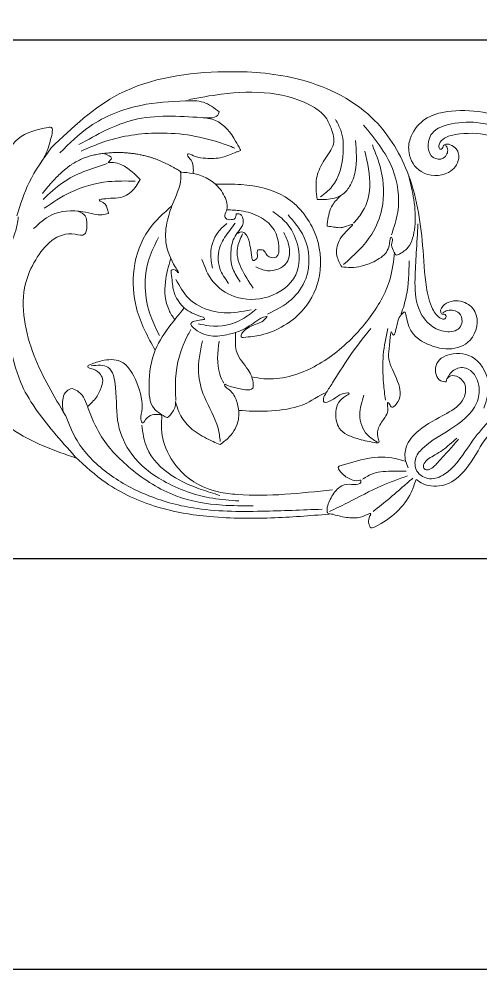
# Model space of a CAD drawing. Header units: millimetres. Extents: x 1310 to 1640, y -336 to -116.
# Drawn here: x 1406.5 to 1475, y -336.5 to -195.4 of the extents above; entities that cross this region are included whole.
import ezdxf

# ---------------------------------------------------------------- set-up
doc = ezdxf.new("R2010")
doc.units = ezdxf.units.MM
doc.layers.add('0.15', color=7, linetype='Continuous', lineweight=15)

# ---------------------------------------------------------------- blocks, each defined once
blk = doc.blocks.new('4е4')
at = {"layer": '0.15', "color": 7, "ltscale": 1000}
for points, knots in [([(310157.828559178, -93227.74737686939), (310161.0160349892, -93224.70980193415), (310168.1418146521, -93217.91913402591), (310181.9214075707, -93216.00072656515), (310194.9170250072, -93216.850390394), (310205.441123164, -93221.70406628399), (310211.5679454422, -93231.51295657149), (310213.0338224644, -93240.55903442144), (310213.2959852276, -93247.46745326363), (310214.122405283, -93251.26718989167), (310215.2407996118, -93252.87018289826), (310216.22711338, -93253.2329586738), (310216.5623346012, -93252.81937743608), (310216.3544097863, -93252.29144508448), (310215.8222559028, -93252.50764300271), (310215.5213289657, -93251.78006899056), (310216.5456977572, -93250.39245738725), (310218.9432362547, -93250.20097054214), (310221.6506382931, -93252.31710126229), (310220.7409470067, -93256.63524546773), (310216.7982566199, -93257.95608528845), (310212.7291135074, -93256.66211171325), (310210.8148107646, -93254.94414036589), (310210.4472793121, -93251.95285714733), (310209.5714772451, -93252.62346630746), (310209.3041638753, -93253.32350452569), (310208.7553570219, -93256.1189399355), (310208.3038584044, -93254.6706667177), (310208.0650274619, -93257.49473623968), (310207.6012554654, -93259.24069319795), (310209.6424209801, -93262.5746324282), (310209.891389231, -93265.11597118866), (310208.4085145743, -93266.4332487737), (310208.1603522296, -93265.83618214003), (310207.6795121866, -93265.23559749337), (310207.9270822372, -93266.67924839178), (310207.5532358029, -93267.66589061533), (310206.384277182, -93269.01561476213), (310206.1602755334, -93270.3338360018), (310206.7118832868, -93271.62760793832), (310204.9367189214, -93271.28366456275), (310203.3140409187, -93270.97222204493), (310200.4103420094, -93269.85718300777), (310199.9450628589, -93266.78612902192), (310200.3609607777, -93265.18432327198), (310202.3208648986, -93264.1104326553), (310201.4605348163, -93264.04844401138), (310200.5823101233, -93264.41618971627), (310199.692034525, -93265.10363222675), (310198.2484001452, -93265.8008950358), (310198.2182462146, -93264.68374978892), (310199.0962408562, -93263.71627222384), (310196.33829908, -93265.34548452213), (310194.4669147809, -93266.32490261334), (310189.9697314332, -93266.9470561451), (310187.0915329291, -93266.78230513596), (310185.7023989401, -93266.69678271718)], [0, 0, 0, 0, 9.011053347672473, 20.14471151905713, 27.5123862597911, 36.31909364255684, 42.99154866145584, 50.79164918066089, 55.16939255507906, 57.46470885121309, 58.79938605349516, 59.10748880089675, 59.42271808548432, 59.67011533736409, 60.04698633646217, 60.21869925012285, 61.11088812247194, 63.03994009539402, 64.63833680996402, 67.63769472217646, 69.98041723659988, 72.56158644657087, 75.91363369768644, 76.38761451900915, 76.47442807797826, 77.99212563746697, 79.01602930363009, 79.33890424391888, 79.881847839514, 82.41042167493995, 84.98002711026383, 87.04255385669195, 87.5834822082656, 87.94452543983357, 88.20043127945706, 88.80250186812287, 89.60537237907285, 90.90285521283147, 92.14248740931873, 92.5847043777424, 93.02115403825455, 94.88571535792589, 97.0270192170054, 98.48421244448907, 100.7310519384251, 101.1096639379662, 101.2810960958656, 102.1104922416964, 103.2206298450552, 103.9203540930904, 104.4782777525721, 104.956303712279, 105.867311762305, 108.2388979101695, 111.399034565821, 114.3612496871312, 114.3612496871312, 114.3612496871312, 114.3612496871312]), ([(310178.2822191004, -93220.55092632068), (310179.8805203139, -93220.25158100402), (310186.1141434243, -93219.08408775048), (310193.9870087331, -93219.35071779726), (310198.7714866602, -93223.06145655405), (310199.7024133727, -93225.54645567077), (310200.118696771, -93227.25098784702), (310198.1019692378, -93229.84910288591), (310196.9717044147, -93232.39605853164), (310197.2229067074, -93234.3054521575), (310197.3715595449, -93235.3771265)], [0, 0, 0, 0, 3.359594478817038, 13.10294055273278, 14.86494058104753, 16.12506015404528, 18.06793837244437, 19.75738601201963, 21.48855014339746, 23.69873711180508, 23.69873711180508, 23.69873711180508, 23.69873711180508]), ([(310225.4200545332, -93223.48946898202), (310224.6918334638, -93223.20947121781), (310222.3045346115, -93222.29156542063), (310218.0907204577, -93221.9921500771), (310213.2501770589, -93222.83283055716), (310211.0362698665, -93225.9745183646), (310210.76389434, -93228.82856886528), (310212.5443797299, -93231.93303825213), (310216.7493542868, -93232.06553835025), (310218.6109167353, -93229.71101044523), (310218.1884158071, -93227.53240008096), (310216.1017002241, -93226.80648267991), (310215.9773788967, -93227.91368265622), (310215.4350045052, -93227.91933101088), (310215.3532907155, -93227.10441950987), (310216.3135803472, -93225.99294133445), (310219.2772931563, -93225.43647021556), (310222.5437531896, -93225.53245295622), (310224.5619869463, -93226.63771013601), (310225.1529014041, -93226.9863477236)], [0, 0, 0, 0, 2.33121170916985, 7.642320817486427, 12.6252883605454, 16.1053551182584, 18.36366766946142, 21.9236023993445, 26.20756599183468, 29.06588068638411, 30.8224358258756, 32.50379085270036, 33.09267144552026, 33.3242144124309, 33.84884081275853, 34.94063975709526, 37.57681470828194, 42.41952841440655, 44.45829481847704, 44.45829481847704, 44.45829481847704, 44.45829481847704]), ([(310180.1762238223, -93223.2159355576), (310180.8948960415, -93223.28778135988), (310183.0668782301, -93223.50491484396), (310184.8602511437, -93225.97250629503), (310185.7027824369, -93227.50263441344), (310186.030048295, -93228.13636567742), (310185.6335825792, -93228.23196807884), (310184.837507832, -93228.52942042293), (310183.1859354905, -93229.3130785202), (310181.1259328577, -93229.28446532226), (310179.3629929131, -93229.17274150664), (310178.5991879329, -93228.64441064645), (310178.1448370835, -93228.6041068858), (310178.0679763508, -93228.99521346092), (310178.9320921736, -93229.57261451257), (310178.9978696845, -93230.67665461895), (310178.955647566, -93231.44415151449), (310178.9506218159, -93231.52112650785)], [0, 0, 0, 0, 1.474820817205277, 4.457226062800717, 5.447849264007936, 5.545407636707789, 5.732775548550356, 6.058019441324801, 7.558215777760068, 9.262700974922044, 10.38397387840135, 11.13221623923492, 11.16309986007728, 11.28056071611148, 11.73653421581645, 13.14569380612743, 13.30438715414427, 13.30438715414427, 13.30438715414427, 13.30438715414427]), ([(310216.4275621247, -93227.33447013264), (310216.5372650699, -93227.49826979436), (310216.936860709, -93228.09491403538), (310216.2337655299, -93229.58288778574), (310214.3320947686, -93229.3566885997), (310213.6006345034, -93227.52831338785), (310214.2354414467, -93224.97739615738), (310217.715511715, -93223.92354179994), (310221.4715356342, -93223.76884075651), (310224.0611381711, -93224.59660596383), (310225.2868722954, -93225.05806296982)], [0, 0, 0, 0, 0.5776625900962081, 2.10414999644232, 3.618807620321895, 5.15537143896725, 7.442155274210329, 10.65822207609546, 14.92689454662703, 18.80759074264055, 18.80759074264055, 18.80759074264055, 18.80759074264055]), ([(310156.5732864566, -93234.4862361079), (310158.252609028, -93232.38814833532), (310160.8991203867, -93229.44932715733), (310167.1821832485, -93228.1084707793), (310172.4243495171, -93228.65511206076), (310175.955853123, -93230.51143277598), (310177.206284743, -93231.33742424783)], [0, 0, 0, 0, 5.297661850583742, 7.763517717481145, 13.03788556268, 16.15226758534913, 16.15226758534913, 16.15226758534913, 16.15226758538424]), ([(310175.7989258316, -93236.31264182973), (310174.548911936, -93237.42487261443), (310171.7406958583, -93239.92355233546), (310169.7595895251, -93245.53097174161), (310170.2011924143, -93251.97914762852), (310172.1936559683, -93255.75419099252), (310173.3032944261, -93257.7708555665)], [0, 0, 0, 0, 3.454741054071466, 7.761241220786127, 11.84715882984383, 16.59721567132755, 16.59721567132755, 16.59721567132755, 16.59721567132755]), ([(310188.5387770013, -93242.8754455913), (310188.8448240621, -93242.8294967735), (310189.4471463434, -93242.73906624729), (310189.7712352385, -93243.56223023955), (310190.3795441737, -93244.05761619694), (310191.7041809215, -93244.06770042617), (310191.711946608, -93241.71416979919), (310191.0770400962, -93239.56387251419), (310188.7761488451, -93237.73747837897), (310186.3205495343, -93236.98108843969), (310184.6421119397, -93236.9313230694), (310183.9285963339, -93236.92275675143)], [0, 0, 0, 0, 0.5726419603683045, 1.126999915877042, 1.585147880293115, 2.201509199664814, 3.38662723722802, 5.330467097057896, 7.130853011313053, 9.145260896657511, 10.62903668356122, 10.62903668356122, 10.62903668356122, 10.62903668356122]), ([(310175.6008426799, -93244.19970484202), (310175.2737880041, -93245.31876850214), (310174.5516226643, -93247.78975897525), (310174.8240485878, -93251.12462468153), (310175.8890056597, -93252.76239514152), (310176.2157327693, -93253.20536743863)], [0, 0, 0, 0, 2.438367782556437, 5.384129406878124, 6.526555277773038, 6.526555277773038, 6.526555277773038, 6.526555277773038]), ([(310182.932548147, -93271.76604374986), (310183.4081953879, -93271.41340066971), (310184.6736042035, -93270.47523132073), (310185.8334696504, -93268.35500703247), (310185.7016078155, -93266.02352386703), (310185.0851983567, -93264.42312249831), (310184.2486682617, -93263.50511651211), (310183.6085197488, -93263.18340346981), (310183.5749028515, -93262.73216658492), (310184.2339990363, -93263.10530739078), (310185.0505104139, -93263.24445683604), (310186.3133837311, -93263.65021762905), (310187.8670407985, -93263.67303433955), (310187.8882258817, -93262.1803084424), (310187.135097451, -93260.37890094881), (310185.1313136184, -93258.43708651506), (310185.2034174949, -93256.30317074967), (310185.2412387512, -93255.31967218818), (310185.2492789894, -93255.11255749121)], [0, 0, 0, 0, 1.234204060276239, 3.283468427122812, 4.690148394527994, 6.007477092431236, 6.75617335464312, 7.292926890287992, 7.356076873729682, 7.551577372013644, 8.286308258688356, 9.594378575194861, 10.36934138458305, 10.74521055468503, 12.35074900840559, 14.5210780882081, 16.14081468083207, 16.57514000998473, 16.57514000998473, 16.57514000998473, 16.57514000998473]), ([(310222.1005741674, -93266.3368680798), (310222.4568790477, -93265.26987712026), (310223.3084426288, -93262.71978394776), (310221.2623300084, -93258.53398403474), (310217.4262907654, -93257.8857765702), (310214.4737670844, -93259.56276157922), (310215.1039114058, -93262.34253280221), (310216.2009495787, -93262.42780499066), (310216.4860233371, -93262.44533894701)], [0, 0, 0, 0, 2.352344612641599, 5.622070067487884, 8.323889021717534, 10.20661103917811, 11.84385853354785, 12.41222638969936, 12.41222638969936, 12.41222638969936, 12.41222638969936]), ([(310224.1821580017, -93265.42019597373), (310224.7324374925, -93265.1737536745), (310226.4256520619, -93264.4154486702), (310229.4489281755, -93263.85115733543), (310232.9112569876, -93264.07117827215), (310234.898130601, -93266.21941901078), (310235.1805984968, -93268.2261779087), (310234.6404142027, -93269.98283659392), (310233.7223566422, -93270.15253065985), (310233.3636949843, -93270.20070058636), (310233.0767324406, -93270.21281098512), (310232.637017581, -93270.20292939655), (310232.2095999256, -93269.94090341053), (310232.02355492, -93269.59346603577), (310232.9665548323, -93269.3597794714), (310234.282748895, -93267.52047731612), (310231.3356544111, -93266.05921827712), (310228.5167032569, -93265.90817006562), (310224.9761490641, -93266.36599400848), (310221.9252502512, -93269.10812489757), (310219.4103027839, -93272.58607920409), (310217.2880036925, -93275.87398594535), (310214.0826096527, -93277.21125180715), (310211.8634873102, -93275.95334049255), (310211.7494173571, -93273.58839232479), (310213.8171307527, -93271.41465014264), (310217.2824719012, -93269.50879021377), (310221.0444097847, -93266.71726401373), (310221.6645380257, -93262.82558971645), (310220.0677563144, -93260.01754490637), (310217.4231157813, -93260.50194156474), (310216.8220417463, -93261.59546411237), (310216.5207236259, -93262.14364643204)], [0, 0, 0, 0, 1.25480163884941, 3.861035078389103, 6.423822322837287, 8.037921776243694, 9.492630812407338, 10.60987201554602, 11.33308899039126, 11.33308899039126, 11.33308899039126, 11.9057379116532, 12.21701183289383, 12.4176292189173, 12.51674062696509, 14.0555659280819, 16.31101329983564, 17.6588130687829, 20.53610152343886, 23.21044248888621, 25.96772829453244, 29.56742739199964, 31.16137562256332, 32.68867068708352, 34.06250041173631, 35.44996643249089, 38.66145130210211, 42.55829048178953, 44.37395512841184, 46.63148985752291, 47.88370619719944, 49.1424485796994, 49.1424485796994, 49.1424485796994, 49.1424485796994]), ([(310216.486023337, -93262.44533894701), (310216.4911740293, -93262.1368914509), (310216.989671407, -93261.39698848863), (310218.1984595647, -93261.53744861211), (310219.5610780292, -93262.67697819926), (310219.2889961745, -93265.5377950998), (310216.090806659, -93267.49053795701), (310212.7739099155, -93269.07096114678), (310210.4028597941, -93271.70231347565), (310210.2939930772, -93273.90762893522), (310210.7041273243, -93274.88790915698), (310210.8489676933, -93275.23409860618)], [0.001887918615866931, 0.001887918615866931, 0.001887918615866931, 0.001887918615866931, 0.5617965826417225, 1.45896501629552, 2.606759593949485, 4.166575618832806, 6.50851072817159, 9.92402116671084, 12.02901175811607, 13.4593346874333, 14.24023661599081, 14.24023661599081, 14.24023661599081, 14.24023661599081]), ([(310176.3277117409, -93265.36412747328), (310176.4670319029, -93265.88503459531), (310176.8290356288, -93267.23853803826), (310178.2449843599, -93269.20725014324), (310180.1705560073, -93270.50948620592), (310181.8106364902, -93271.268876123), (310182.5848836902, -93271.62895832064), (310182.932548147, -93271.76604374989)], [0, 0, 0, 0, 1.121211683406573, 2.913309896445175, 4.907799729552803, 5.90828674681691, 6.688537276996086, 6.688537276996086, 6.688537276996086, 6.688537276996086])]:
    blk.add_open_spline(points, degree=3, knots=knots, dxfattribs=at)
for points in [[(310159.1508244398, -93228.45967024799), (310163.5832183792, -93224.54891893933), (310171.1669832787, -93221.39950764821), (310177.8157835394, -93220.74189967611), (310180.4691068338, -93220.94180994622), (310182.8148924983, -93222.37448248341)], [(310161.9969606389, -93227.23701520586), (310170.1321578847, -93223.55638945028), (310180.1762238223, -93223.21593555757)], [(310197.8298049169, -93234.99042704461), (310199.5416736701, -93233.46955567085), (310201.1945052472, -93228.405304017), (310200.8373512673, -93225.07215401567), (310200.0870348174, -93223.52468468154)], [(310150.3821289858, -93233.12580363105), (310150.8923190497, -93230.06661262152), (310152.9573641006, -93226.37598603284), (310157.4274413438, -93224.6763763654)], [(310157.4274413438, -93224.6763763654), (310157.742096931, -93224.64190540877), (310157.7839672685, -93226.48376096827), (310156.6778951446, -93229.3994749566), (310155.9315896715, -93230.52796849496)], [(310208.3744307405, -93240.6382379489), (310209.3018587185, -93237.23955057324), (310208.5052755456, -93230.77560785304), (310204.2370133296, -93224.32709194989)], [(310162.3377851869, -93228.18634960726), (310165.5385631456, -93226.88826274952), (310173.2391462871, -93225.52059562744), (310182.8414801627, -93226.91145617097), (310185.1376494772, -93227.74599377545)], [(310157.8493111924, -93227.72760079925), (310154.6074741058, -93232.8665267134), (310152.7614109205, -93237.82513126866)], [(310197.3715595449, -93235.37712650003), (310198.7199682945, -93235.36524550211), (310200.9972959572, -93234.69582803558), (310202.1581510672, -93233.44625585758), (310202.9961858746, -93231.24511504946), (310203.020051967, -93226.59579157732)], [(310201.2522863131, -93245.05137153297), (310205.4546027473, -93240.50280113473), (310206.9453961179, -93236.76302151532), (310206.8061772453, -93230.95264387723), (310205.5557196126, -93227.2820189548)], [(310165.7916693364, -93228.61457676916), (310166.8066063201, -93229.25154472403), (310166.3108615228, -93229.88840628705)], [(310202.7434983872, -93238.90383814932), (310204.150132379, -93237.08453766022), (310205.1430874355, -93233.52849675102), (310204.4446902041, -93228.20071250586)], [(310156.6968039526, -93235.36928839209), (310159.567434299, -93232.8811023957), (310166.1982303147, -93230.03735486513)], [(310166.3108615228, -93229.88840628705), (310167.1331949534, -93229.89830072831), (310171.0926634294, -93232.40957375431)], [(310177.0809591144, -93231.33012213079), (310177.1259697274, -93231.82250357307), (310176.0653940757, -93235.64367295122), (310175.1306387885, -93238.44667240653), (310174.9078885925, -93241.73907433257), (310176.2879349202, -93245.38746336017), (310176.7778178701, -93246.18827475088)], [(310177.0809591144, -93231.33012213079), (310178.934768312, -93231.51811651465), (310182.5619956591, -93233.39774117786), (310183.8248050415, -93235.49227736083), (310183.884888976, -93237.05708856513), (310183.6525086022, -93237.92343733019), (310183.9589994736, -93238.28261618699), (310184.3923574678, -93238.37773049327), (310185.1535602055, -93238.16643629612), (310185.3331839539, -93237.51138172818)], [(310208.7753392231, -93243.22281495367), (310208.9283753071, -93243.45006792703), (310209.041843922, -93243.59763341116), (310209.5530807442, -93243.4841133163), (310210.8248922491, -93242.50796817084), (310211.8295710001, -93239.45356479417), (310211.6890960174, -93235.35747889768), (310210.9761873938, -93231.9438309784)], [(310156.8492119815, -93236.6896111447), (310160.6853723131, -93234.32835061518), (310166.3761792494, -93232.72874927871), (310170.3392067042, -93232.65257272021)], [(310171.0926634294, -93232.40957375431), (310170.4606306832, -93233.41359356225), (310168.8329213087, -93234.84892589548), (310165.9606161487, -93235.25555551353), (310165.2714303916, -93235.35247848115)], [(310182.2696266245, -93233.11627562628), (310186.0784759633, -93233.15984902032), (310192.5945472538, -93234.98649054648), (310196.9494810686, -93240.20447841125), (310197.6830493836, -93246.67533660114), (310195.3937886748, -93251.61362031467), (310189.0039564521, -93255.50192294478), (310186.3763834154, -93255.86354881393), (310186.0933399332, -93255.82322630599), (310186.0529350574, -93255.68172515686), (310186.27526655, -93255.1361477938), (310188.0139323194, -93253.98445610992), (310189.818753222, -93252.90479170273), (310189.9075183378, -93252.74009713212), (310189.8059827691, -93252.74009713212), (310188.3857409173, -93253.39908819816), (310186.0322092402, -93254.81378051416), (310184.2811917214, -93255.38350882522), (310181.5531298745, -93255.62767810137), (310178.9471200616, -93254.386404487), (310178.6165537463, -93253.86657394959), (310178.624718462, -93253.78646089295), (310179.1282092718, -93253.45909319677), (310180.1065097101, -93253.242160232), (310180.4347731569, -93253.21013628774), (310180.6430780865, -93253.15406778727), (310180.4328889919, -93252.85329805144), (310180.4188624286, -93252.84989351251)], [(310200.8791000892, -93234.77068177295), (310199.6279265655, -93236.21276291124), (310198.894148899, -93238.6462635011), (310198.8455793073, -93239.26312339793), (310198.849766341, -93239.35483316529)], [(310165.2714303916, -93235.35247848115), (310165.0147652221, -93235.44046453403), (310165.5749903393, -93235.82996506563), (310166.257058139, -93237.02283039216), (310166.3789008214, -93237.43669465547)], [(310161.845976833, -93237.0938596161), (310162.9107807572, -93237.80640630457), (310163.1609560244, -93239.10694017466), (310163.0108508641, -93240.22394811823), (310162.8607457037, -93240.49077885663), (310161.4093104504, -93240.54078302214), (310155.5679796506, -93244.33620557464), (310154.0681841574, -93247.8479874778), (310155.3605121278, -93258.61250121375), (310159.9909527639, -93267.42376713223)], [(310166.3789008214, -93237.43669465538), (310165.4533570085, -93237.63149811722), (310164.2596336833, -93237.55851331395), (310162.5546735357, -93237.19327012221), (310157.882990617, -93237.71022807989), (310155.2627448894, -93239.7035856216)], [(310180.2402854387, -93244.2812009926), (310181.8767875843, -93247.55200537482), (310185.0518152851, -93249.77325424096), (310190.1074491998, -93249.82208809622), (310194.1617539907, -93246.57564744567), (310194.380945208, -93241.88057548173), (310192.7879882137, -93238.86202615562), (310190.7641854453, -93237.13528656859)], [(310185.3331839539, -93237.51138172818), (310185.8494452167, -93237.53819247223), (310186.3663345345, -93238.7373349174), (310186.1816863456, -93239.38292061143), (310185.3141329503, -93240.58206305663), (310184.5596294666, -93242.88597838358), (310184.8447664657, -93245.68546690811), (310185.911622668, -93247.61062727946)], [(310189.9994237288, -93252.41453809723), (310193.5391420703, -93250.20988635837), (310195.6680393862, -93247.13356626233), (310195.3770405398, -93240.93166664768), (310193.0228808076, -93237.64554184028)], [(310152.9774618626, -93237.93290620409), (310152.8378242867, -93239.1059826481), (310151.7251200648, -93242.4911582599), (310150.8697090673, -93247.0360049437), (310151.7251200648, -93256.66553051489), (310153.3210079827, -93262.46963103431), (310158.2349108045, -93269.88173784564), (310161.4199873866, -93273.56502339726)], [(310183.9640239142, -93238.93043610967), (310182.6388277287, -93240.22724626532), (310181.5621319971, -93243.4830493979), (310181.8106324507, -93245.58003259324)], [(310185.1981521151, -93238.8958587612), (310184.3638856382, -93239.96765017214), (310183.0056118862, -93242.18272831147), (310182.9101475164, -93245.61258849672), (310184.205615762, -93247.82979447288)], [(310198.849766341, -93239.35483316529), (310199.8466990796, -93239.46335284358), (310201.7193499291, -93239.3484496548), (310202.6013485909, -93239.14396453548), (310202.5787386085, -93239.17492456136), (310202.331494265, -93239.4544159289), (310200.6102046859, -93241.51022548157), (310200.2750326332, -93243.70508917102), (310200.9958304953, -93245.38044149864)], [(310212.3004029465, -93238.98150419358), (310212.0669758143, -93243.28792676066), (310211.8766751299, -93247.15644050825), (310212.4159650783, -93251.56404171656), (310214.2561664163, -93254.10074239263), (310216.4453570182, -93254.98858230967), (310218.479627371, -93254.42842926439), (310218.8566697611, -93253.46654062568), (310218.4126348308, -93252.26165302105), (310216.6993006158, -93251.84938463535), (310215.9933667236, -93252.19473255276)], [(310186.2750571985, -93240.49556648951), (310185.5184601978, -93242.5871237009), (310187.8730386333, -93248.53272536946)], [(310185.3836497749, -93240.48298821722), (310186.3303260441, -93240.22096914666), (310186.8377945359, -93240.66834684003), (310187.3749909675, -93242.18943099752), (310187.6136518918, -93243.62103961628), (310187.8523128163, -93244.42631946436), (310188.3895092477, -93244.1281031327), (310188.4491744789, -93243.1736619229), (310188.5387770013, -93242.8754455913)], [(310188.2234933592, -93245.38554830702), (310189.9960741018, -93245.9537871323), (310192.8051550521, -93244.78400883537), (310193.1103898132, -93242.07218718821), (310192.4180637809, -93240.29778405621)], [(310173.8096296369, -93241.01539702692), (310172.4161848013, -93244.13203963086), (310172.6483558234, -93252.7192443312), (310173.9490578612, -93255.5533102042)], [(310200.9958304953, -93245.38044149864), (310202.331494265, -93245.47502384569), (310205.4468567348, -93244.74506942138), (310207.4723343167, -93243.38112601377), (310208.194178937, -93241.19924212898), (310208.2647304559, -93240.97049966983), (310208.4407952257, -93241.09370142223), (310208.4232096839, -93241.8502538069), (310208.6344455371, -93242.92364109545), (310208.7753392231, -93243.22281495367)], [(310187.6384802959, -93261.72332488197), (310189.4391986117, -93261.97831351041), (310193.2050167762, -93261.63615734824), (310199.485986121, -93258.56707189746), (310204.971000348, -93253.13725787633), (310208.1594265569, -93247.175378256), (310208.8473562038, -93243.18206687838)], [(310209.828378214, -93252.36368279702), (310210.579322719, -93249.74867772557), (310210.9888146209, -93244.49579333681)], [(310176.77781787, -93246.18827475082), (310176.7585575148, -93246.28094204482), (310176.5703503472, -93246.08603219125), (310175.70007538, -93245.91208153045), (310175.70007538, -93246.34360683944), (310176.014102912, -93248.79551321788), (310177.9011990282, -93251.69937213887), (310180.4328889918, -93252.85329805144)], [(310176.3919827091, -93247.24293707534), (310178.2441170933, -93250.01955135395), (310181.6732977434, -93251.89566508638), (310183.5505543301, -93252.19590286304), (310187.5301205683, -93251.74565258993)], [(310177.5758665049, -93251.5301027191), (310175.6820711348, -93253.88955458735), (310173.3212121488, -93257.72700191721), (310172.4000647214, -93262.94860710458), (310173.1428445106, -93266.4197473243), (310174.4703435644, -93267.451429011), (310175.1092849163, -93267.72985646014), (310175.1421531314, -93267.72985646014), (310175.4312678126, -93267.51622164245), (310175.9041932758, -93266.86904007081), (310176.263859476, -93266.0985503549), (310176.3309011899, -93265.37605244211)], [(310179.69722716, -93253.82114463327), (310181.3412659662, -93254.14978903155), (310186.2229286281, -93253.13864097027), (310188.2971851534, -93251.67245500298)], [(310176.3716755953, -93265.21613642176), (310176.33629516, -93262.01065663023), (310178.1710533542, -93255.46894147391), (310178.6132041193, -93254.69132350462)], [(310198.7027445781, -93264.05645085919), (310199.6352538746, -93262.60230166062), (310202.0654082695, -93258.81156034915), (310205.2952861127, -93254.53907677949)], [(310207.4719156134, -93265.14836481876), (310207.2056202661, -93262.66315779394), (310207.1618657634, -93258.45025365551), (310207.8548198508, -93254.53982152238)], [(310182.970231451, -93271.307601305), (310182.6306630129, -93269.32509573111), (310180.6169091255, -93264.69460361493), (310179.7493557303, -93261.07760018054), (310180.3076966823, -93256.37976202874)], [(310183.4829337349, -93262.65751902635), (310182.8969583601, -93261.30304449263), (310182.7870487239, -93256.39763585808)], [(310146.9027039305, -93259.82036778993), (310146.9186146589, -93260.55702490026), (310148.8995003311, -93266.36367882385), (310152.0521274015, -93269.43053004598), (310161.7126610464, -93273.81653371047)], [(310163.2640238418, -93266.11330397202), (310164.5734518636, -93264.74333107831), (310165.3455408892, -93263.11032270362), (310165.4891561471, -93261.9798029962), (310165.0237673447, -93261.16771407028), (310163.7149005909, -93260.45105862616), (310163.2938943463, -93260.21220894206), (310163.2938943463, -93260.1325214528), (310163.692081257, -93259.85962637943), (310165.422163607, -93259.30223952197), (310168.1422700898, -93259.41597240053), (310170.5738899464, -93262.59847155433), (310171.3072489097, -93266.84967675565), (310171.2779396734, -93268.37427184392), (310171.366076734, -93268.52087980144), (310171.8940616914, -93268.0517981724), (310173.9762735807, -93267.31812003364), (310174.178716663, -93267.3549316108), (310174.2706220541, -93267.81465075778), (310174.6997930146, -93271.7648734396), (310177.1814479246, -93275.78020792843), (310182.6817448247, -93278.79003312353), (310185.4782646737, -93279.17655468358), (310199.6092942654, -93278.46298460288)], [(310163.7942448807, -93260.08113419336), (310166.2953694978, -93260.27806549192), (310167.4168664907, -93263.27746428658), (310167.8389194938, -93268.79590271164), (310169.8336223776, -93273.20392948731), (310174.5251937067, -93277.1496837118), (310181.8545963053, -93279.73936752496), (310185.7043644969, -93280.13397486495)], [(310159.6466698108, -93266.85170294433), (310159.6306585089, -93264.88664088877), (310160.1689016988, -93263.82187133936), (310160.9759524562, -93263.42396585229)], [(310160.9759524562, -93263.42396585229), (310161.9875398129, -93263.96167021904), (310163.366539382, -93266.3928301884), (310165.135561146, -93270.26028001758), (310169.6862387892, -93275.34666117445), (310176.3949136327, -93279.36210205512), (310183.2804906527, -93280.75636713755), (310187.8709451164, -93280.84626824358)], [(310206.2633283183, -93271.38228837772), (310204.8016348323, -93270.31390150571), (310203.6671580347, -93267.34854810032), (310204.299818836, -93264.42681534994)], [(310212.0606952637, -93276.94817756406), (310213.0668394765, -93277.57397437557), (310216.2866684387, -93277.73037038253), (310219.8194781744, -93274.8923680114), (310222.6658237252, -93270.50732187349), (310225.2270322768, -93268.35384461032), (310226.8124526103, -93267.76124205337), (310230.278897861, -93267.5273927858), (310232.380788809, -93268.76632577971), (310232.3186113577, -93269.18391375746), (310232.2474317837, -93269.43265788282)], [(310159.9806945312, -93267.4190858912), (310161.7093114195, -93271.1621636577), (310166.1356341599, -93275.90000514193), (310171.9445154482, -93279.19751387638), (310178.934140257, -93281.1744870745), (310189.1251710795, -93281.65335675296), (310198.1074052553, -93281.3602472297)], [(310171.3235783414, -93268.8617592615), (310172.0646833171, -93272.20778267564), (310175.8231741725, -93276.38504554717), (310180.1408433869, -93278.41457631502), (310182.9011453938, -93279.30858695887)], [(310218.0680419522, -93270.80638933984), (310217.0030699151, -93271.76061776596), (310214.8189037537, -93273.31074689615), (310213.2334834201, -93274.56531949072), (310213.1122687927, -93274.96290580228), (310213.3718648859, -93275.46422415927), (310213.9944768061, -93275.44698868097), (310215.2118568722, -93274.45648063692), (310217.1772505196, -93272.30066275324), (310218.3293128589, -93270.97725463724)], [(310161.4107759123, -93273.58438671239), (310166.019443973, -93277.43417549589), (310173.5596637215, -93281.00043002186), (310181.4344274674, -93282.46353062573), (310191.075700757, -93282.62205446952), (310199.6392315568, -93282.06232699157)], [(310210.4313110756, -93274.24422891317), (310208.9419831668, -93273.81632092678), (310200.7132057165, -93274.91407194706)], [(310200.6943640645, -93274.92215772702), (310200.5526329717, -93274.99673840786), (310200.8806870668, -93275.87574780207), (310202.3714804373, -93276.92615445289), (310203.5118190822, -93277.08255045982), (310203.7877446071, -93277.06020817313), (310203.8323365166, -93277.1794734274), (310201.7390289878, -93277.67908951493), (310200.4946425541, -93278.23402936004), (310199.2883581276, -93279.89874250347), (310198.8480915276, -93281.75474817787), (310198.8671425312, -93281.83124391189), (310199.4032922043, -93282.0991385687), (310201.6806198668, -93282.57268865507), (310203.7802079463, -93282.54843131521), (310205.1525082615, -93282.01136529948), (310205.2619991944, -93281.98434177176), (310205.1853764765, -93282.36703322553), (310204.9747686783, -93283.2855139929), (310205.2236878355, -93284.08919796335)], [(310204.0896297413, -93276.91349382374), (310205.6524400925, -93276.05246465073), (310208.698297802, -93275.73201242425), (310210.5816255877, -93275.73201242425)], [(310199.1604442461, -93281.71314896784), (310201.8441235352, -93280.40240148098), (310206.8886618104, -93277.90176763914), (310210.7426170358, -93276.40951567072)], [(310205.2303870894, -93284.09792209436), (310205.352857827, -93284.13047799784), (310205.9733762302, -93283.95918713308), (310211.286722073, -93278.87684886619), (310212.0156846507, -93276.97583944285)], [(310205.6363200125, -93281.68782770958), (310208.1240461216, -93279.71106729512), (310209.8218883116, -93278.24137039708), (310211.5496677932, -93276.73571305665)]]:
    blk.add_spline(points, degree=3, dxfattribs=at)

msp = doc.modelspace()

# ---------------------------------------------------------------- linework, layer by layer
at = {"color": 7}
for p, q in [((1328.697555698524, -198.4896094256364), (1628.697555698524, -198.4896094256364)), ((1331.386995368473, -275.4896094256219), (1628.697555698524, -275.4896094256073))]:
    msp.add_line(p, q, dxfattribs=at)
at = {"color": 6, "ltscale": 1000}
msp.add_lwpolyline([(1310.027990453709, -336.4563229880005), (1640.027990453709, -336.4563229880005), (1640.027990453709, -116.4563229880005), (1310.027990453709, -116.4563229880005)], close=True, dxfattribs=at)
at = {"layer": '0.15', "color": 7, "ltscale": 1000}
msp.add_spline([(1436.178137760329, -209.2093879777785), (1435.948897662176, -209.7068762286472), (1434.819864008528, -210.1059520259987), (1433.539469084539, -210.0508410521106)], degree=3, dxfattribs=at)

# ---------------------------------------------------------------- block references
at = {"color": 5}
msp.add_blockref('4е4', (-308746.6367547378, 93013.1650945055), dxfattribs=at)

doc.saveas('drawing.dxf')
